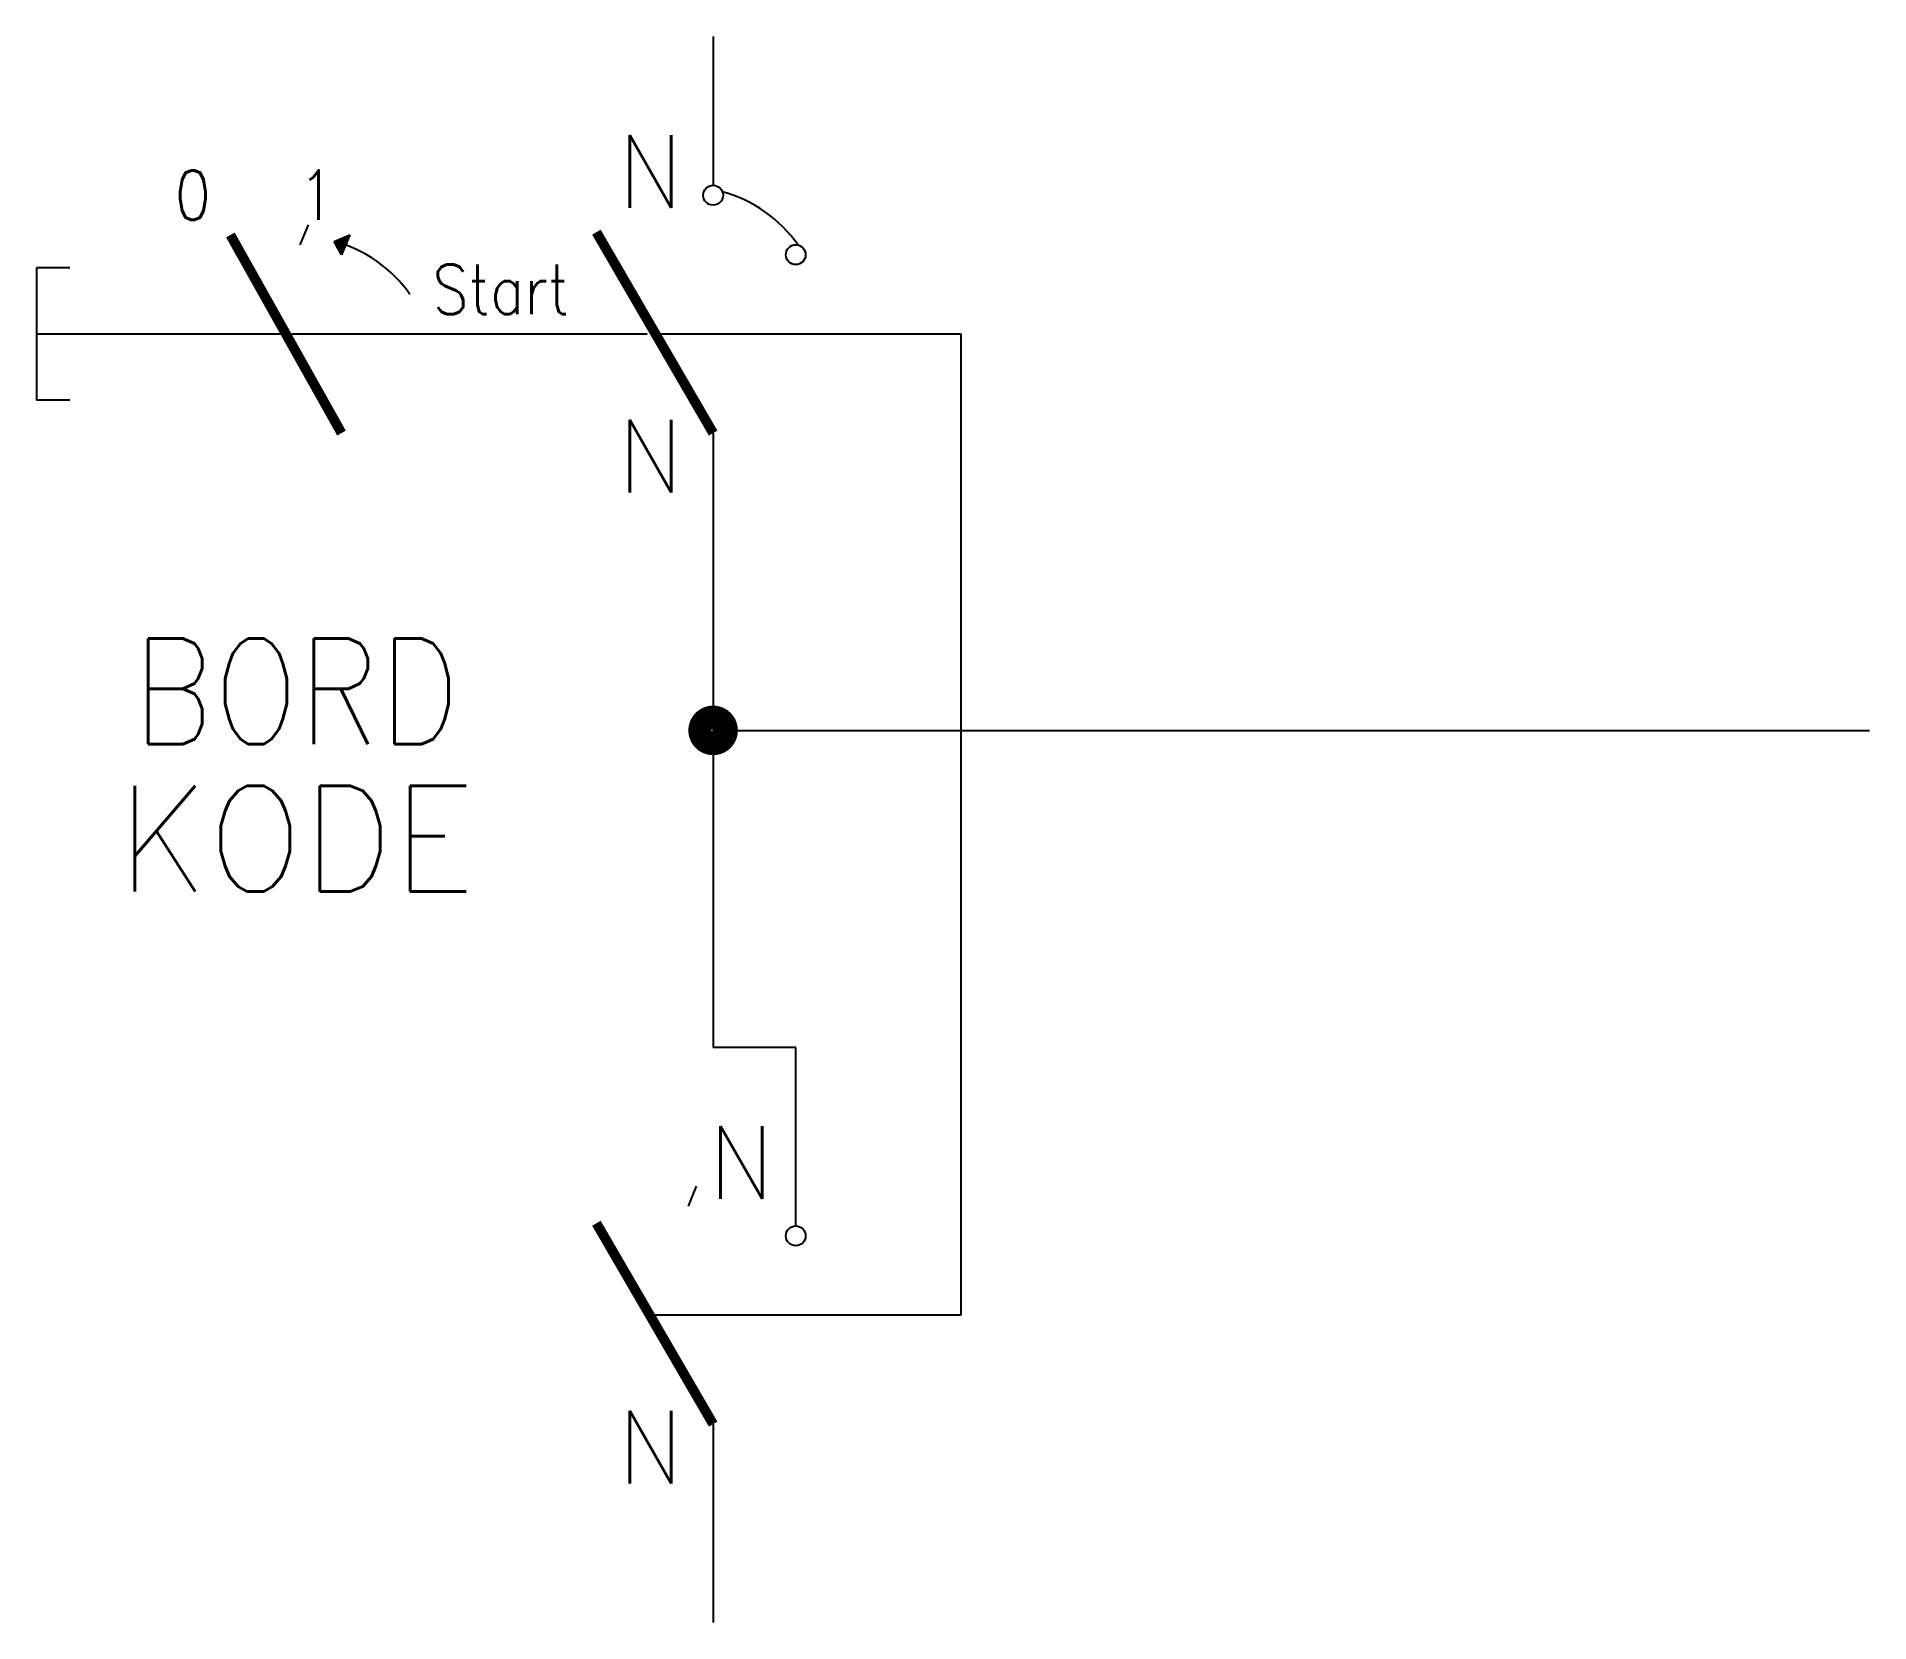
# Model space of a CAD drawing. Extents: x 149.5 to 205, y 156 to 204.
import ezdxf
from ezdxf.enums import TextEntityAlignment as Align

# ---------------------------------------------------------------- set-up
doc = ezdxf.new("R2010")
doc.units = 0
doc.header["$LTSCALE"] = 6
doc.linetypes.add('DASHDOT', pattern=[0])
doc.linetypes.add('DASHED', pattern=[0])
for name, color, linetype in [('1', 8, 'CONTINUOUS'), ('10', 8, 'CONTINUOUS'), ('11', 30, 'CONTINUOUS'), ('12', 30, 'CONTINUOUS'), ('21', 8, 'DASHDOT'), ('3', 30, 'CONTINUOUS'), ('9', 8, 'DASHED')]:
    doc.layers.add(name, color=color, linetype=linetype)
doc.styles.get("Standard").update_dxf_attribs({"font": 'simplex', "width": 0.85})

# ---------------------------------------------------------------- blocks, each defined once
blk = doc.blocks.new('DOP')
at = {"layer": '1', "color": 0, "const_width": 0.7}
blk.add_lwpolyline([(-0.4, 0, 1), (0.4, 0, 1)], format="xyb", close=True, dxfattribs=at)

msp = doc.modelspace()

# ---------------------------------------------------------------- linework, layer by layer
at = {"layer": '1', "color": 0}
for p, q in [((170, 204), (170, 199.503)), ((158.53, 197.803), (159, 198)), ((158.75, 197.4), (158.53, 197.803)), ((159, 198), (158.75, 197.4)), ((157.25, 195), (168, 195)), ((170, 192), (170, 173.4)), ((170, 183), (205, 183)), ((172.5, 173.4), (170, 173.4)), ((172.5, 168), (172.5, 173.4)), ((170, 162), (170, 156))]:
    msp.add_line(p, q, dxfattribs=at)
at = {"layer": '1', "color": 0, "const_width": 0.3}
for points in [[(158.75, 192), (155.387, 197.997)], [(170, 192), (166.466, 198.082)], [(170, 162), (166.466, 168.082)]]:
    msp.add_lwpolyline(points, dxfattribs=at)
at = {"layer": '1', "color": 0}
msp.add_solid([(158.53, 197.803), (159, 198), (158.75, 197.4)], dxfattribs=at)
at = {"layer": '21', "color": 0}
msp.add_line((170, 198.902), (170, 198.9), dxfattribs=at)
for centre in [(170, 199.2), (172.5, 197.4), (172.5, 167.7)]:
    msp.add_circle(centre, 0.3, dxfattribs=at)
at = {"layer": '3', "color": 0}
for p, q in [((157.5, 197.7), (157.75, 198.3)), ((149.522, 197), (149.522, 193)), ((150.522, 197), (149.522, 197)), ((150.522, 193), (149.522, 193)), ((169.25, 168.6), (169.5, 169.2))]:
    msp.add_line(p, q, dxfattribs=at)
for centre in [(169.202, 195.324), (157.452, 193.824)]:
    msp.add_arc(centre, 4.123, 35.1409, 74.8437, dxfattribs=at)
at = {"layer": '9', "color": 0}
for p, q in [((149.522, 195), (157.068, 195)), ((168.25, 195), (177.5, 195)), ((177.5, 195), (177.5, 165.3)), ((177.5, 165.3), (168, 165.3))]:
    msp.add_line(p, q, dxfattribs=at)

# ---------------------------------------------------------------- block references
at = {"layer": '1', "color": 0}
msp.add_blockref('DOP', (170, 183), dxfattribs=at)

# ---------------------------------------------------------------- texts
at = {"layer": '1', "color": 0, "width": 0.85}
for s, p in [('0', (154.25, 199.2)), ('1', (158, 199.2))]:
    msp.add_text(s, height=1.5, dxfattribs=at).set_placement(p, align=Align.MIDDLE)
msp.add_text('Start', height=1.5, dxfattribs=at).set_placement((161.5, 195.6))
at = {"layer": '10', "color": 0, "width": 0.95}
for text, p in [('1', (169.088, 198.816)), ('2', (169.088, 190.198)), ('3', (171.838, 168.816)), ('4', (169.088, 160.198))]:
    msp.add_attdef('N', text=text, height=2.2, dxfattribs=at).set_placement(p, align=Align.RIGHT)
at = {"layer": '11', "color": 0, "width": 0.85}
msp.add_attdef('BORD', (152.432, 182.586), '', height=3.2, dxfattribs=at)
at = {"layer": '12', "color": 0, "width": 0.95}
msp.add_attdef('KODE', (151.974, 178.125), '-S', height=3.2, dxfattribs=at)

doc.saveas('drawing.dxf')
